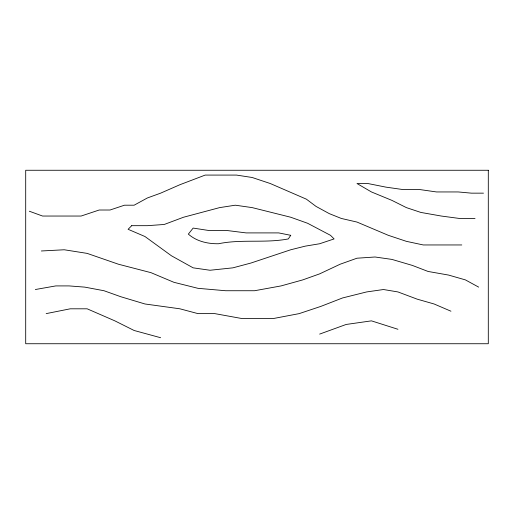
<?xml version="1.0" encoding="UTF-8"?>
<svg xmlns="http://www.w3.org/2000/svg" width="514" height="514" viewBox="0 0 514 514"><rect width="100%" height="100%" fill="white"/><g stroke="black" fill="none" stroke-linecap="round" stroke-linejoin="round"><path stroke-width="0.77" d="M319.644 334.1L346.147 324.462L371.442 320.852L397.952 329.281M46.176 313.624L70.27 308.805L87.142 308.805L114.847 320.852L134.122 330.489L160.625 337.717M35.337 289.523L55.814 285.912L69.069 285.912L84.726 287.12L104.001 290.731L120.867 296.751L144.967 303.98L179.9 308.805L197.967 313.624L214.833 313.624L241.336 318.436L273.866 318.436L299.161 313.624L320.845 306.395L342.53 297.959L366.623 291.939L383.495 289.523L397.952 291.939L417.22 299.167L434.092 303.98L450.951 311.208M41.358 250.98L64.25 249.772L87.142 253.383L118.458 264.228L150.987 272.664L173.88 282.295L197.967 288.322L225.678 290.731L254.591 290.731L281.094 285.912L302.778 279.892L319.644 273.866L340.127 264.228L356.986 258.208L375.059 257L391.925 259.409L412.408 265.436L428.066 271.456L448.549 275.067L465.408 279.892L478.662 287.12M483.481 193.155L471.434 193.155L458.18 191.947L436.495 191.947L419.636 189.537L402.764 189.537L385.898 187.128L367.831 183.517L356.986 183.517L371.442 191.947L391.925 200.383L406.381 207.611L420.837 212.43L441.32 216.041L459.387 218.45L475.045 218.45M461.797 244.953L423.247 244.953L406.381 241.342L388.308 235.316L356.986 222.067L341.328 218.45L329.281 213.631L316.026 206.403L306.389 199.175L270.248 183.517L252.181 177.491L236.517 175.081L205.195 175.081L179.9 184.719L160.625 193.155L147.37 197.974L134.122 205.202L124.484 205.202L110.028 210.014L99.183 210.014L81.116 216.041L42.566 216.041L29.317 211.222M290.731 235.316L288.322 238.926C265.179 243.373 241.503 238.971 218.45 243.752C207.643 243.874 196.624 241.407 188.336 234.114L193.148 228.087L208.812 230.497L226.88 230.497L246.161 232.906L278.684 232.906L290.731 235.316M131.713 225.678L128.095 229.295L144.967 236.524L171.464 255.799L193.148 267.839L210.02 270.255L232.906 267.839L250.973 263.027L290.731 249.772L305.188 246.155L319.644 243.752L334.1 238.926L330.483 235.316L307.597 223.269L290.731 217.242L252.181 207.611L235.316 205.202L219.651 207.611L183.511 217.242L164.236 224.47L147.37 225.678L131.713 225.678M488.3 170.262L25.7 170.262L25.7 343.737L488.3 343.737L488.3 170.262"/></g></svg>
